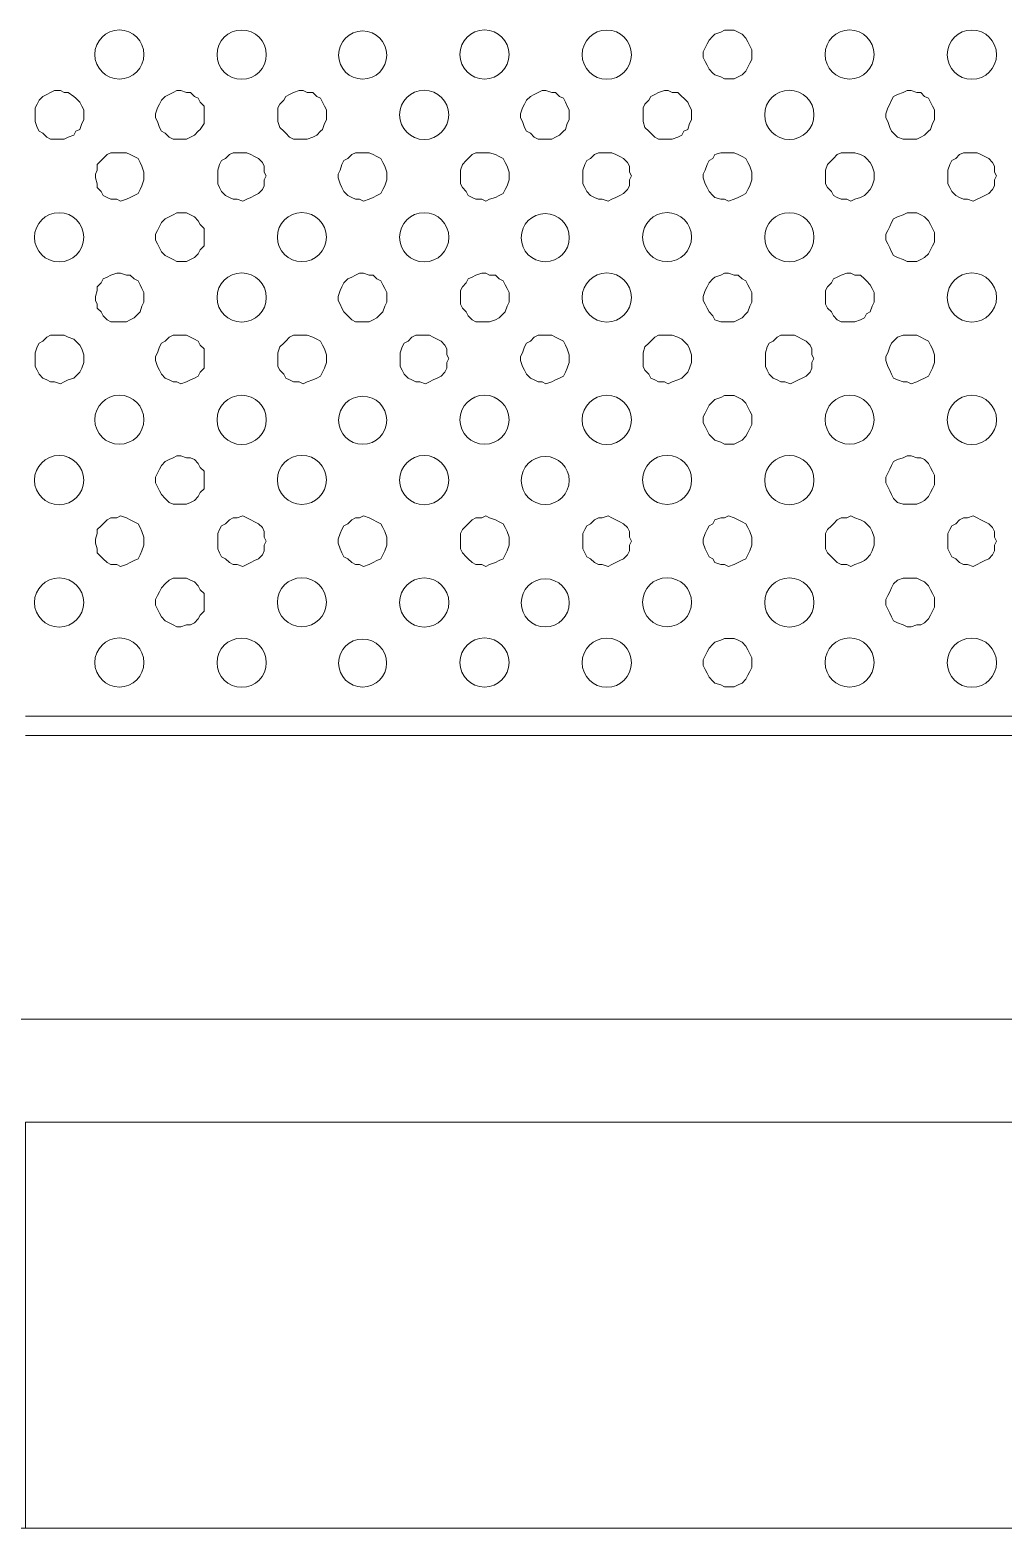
# Model space of a CAD drawing. Header units: inches. Extents: x 0.21 to 4.55, y 0.23 to 3.12.
# Drawn here: x 3.373 to 3.6129, y 0.8606 to 1.2298 of the extents above; entities that cross this region are included whole.
import ezdxf

# ---------------------------------------------------------------- set-up
doc = ezdxf.new("R2010")
doc.units = ezdxf.units.IN
doc.header["$MEASUREMENT"] = 0
doc.layers.add('PDF_0', color=7, linetype='Continuous')
doc.layers.add('PDF_PROYECCION 2', color=7, linetype='Continuous')

msp = doc.modelspace()

# ---------------------------------------------------------------- linework, layer by layer
at = {"layer": 'PDF_0', "lineweight": 5}
for points in [[(2.99218, 0.98601), (4.14082, 0.98601)], [(4.14082, 0.96063), (3.37187, 0.96063), (3.37187, 0.86056)], [(4.24999, 0.86056), (2.81407, 0.86056)]]:
    msp.add_lwpolyline(points, dxfattribs=at)
at = {"layer": 'PDF_PROYECCION 2', "lineweight": 5}
for points in [[(3.55094, 1.22397), (3.55094, 1.22493), (3.55046, 1.22589), (3.54998, 1.22685), (3.5495, 1.2278), (3.54855, 1.22876), (3.54759, 1.22924), (3.54663, 1.22972), (3.54519, 1.22972), (3.54424, 1.22972), (3.54328, 1.22924), (3.54184, 1.22876), (3.54136, 1.22828), (3.54041, 1.22732), (3.53993, 1.22637), (3.53945, 1.22541), (3.53897, 1.22445), (3.53897, 1.22301), (3.53945, 1.22206), (3.53993, 1.2211), (3.54041, 1.22014), (3.54136, 1.21918), (3.54184, 1.21871), (3.54328, 1.21823), (3.54424, 1.21775), (3.54519, 1.21775), (3.54663, 1.21775), (3.54759, 1.21823), (3.54855, 1.21871), (3.5495, 1.21966), (3.54998, 1.22062), (3.55046, 1.22158), (3.55094, 1.22254)], [(3.55094, 1.22397), (3.55094, 1.22493), (3.55046, 1.22589), (3.54998, 1.22685), (3.5495, 1.2278), (3.54855, 1.22876), (3.54759, 1.22924), (3.54663, 1.22972), (3.54519, 1.22972), (3.54424, 1.22972), (3.54328, 1.22924), (3.54184, 1.22876), (3.54136, 1.22828), (3.54041, 1.22732), (3.53993, 1.22637), (3.53945, 1.22541), (3.53897, 1.22445), (3.53897, 1.22301), (3.53945, 1.22206), (3.53993, 1.2211), (3.54041, 1.22014), (3.54136, 1.21918), (3.54184, 1.21871), (3.54328, 1.21823), (3.54424, 1.21775), (3.54519, 1.21775), (3.54663, 1.21775), (3.54759, 1.21823), (3.54855, 1.21871), (3.5495, 1.21966), (3.54998, 1.22062), (3.55046, 1.22158), (3.55094, 1.22254)], [(3.38623, 1.20865), (3.38623, 1.21009), (3.38575, 1.21104), (3.38528, 1.212), (3.38432, 1.21296), (3.38384, 1.21344), (3.3824, 1.2144), (3.38145, 1.2144), (3.38049, 1.21488), (3.37905, 1.21488), (3.37809, 1.2144), (3.37714, 1.21392), (3.37618, 1.21344), (3.37522, 1.21248), (3.37474, 1.21152), (3.37426, 1.21057), (3.37426, 1.20913), (3.37426, 1.20817), (3.37426, 1.20721), (3.37474, 1.20578), (3.37522, 1.20482), (3.37618, 1.20434), (3.37714, 1.20338), (3.37809, 1.20291), (3.37905, 1.20291), (3.38049, 1.20291), (3.38145, 1.20291), (3.3824, 1.20338), (3.38384, 1.20386), (3.38432, 1.20482), (3.38528, 1.2053), (3.38575, 1.20674), (3.38623, 1.20769)], [(3.41592, 1.20865), (3.41592, 1.21009), (3.41592, 1.21104), (3.41496, 1.212), (3.41448, 1.21296), (3.41352, 1.21344), (3.41257, 1.2144), (3.41161, 1.2144), (3.41017, 1.21488), (3.40922, 1.21488), (3.40826, 1.2144), (3.4073, 1.21392), (3.40634, 1.21344), (3.40539, 1.21248), (3.40491, 1.21152), (3.40443, 1.21057), (3.40395, 1.20913), (3.40395, 1.20817), (3.40443, 1.20721), (3.40491, 1.20578), (3.40539, 1.20482), (3.40634, 1.20434), (3.4073, 1.20338), (3.40826, 1.20291), (3.40922, 1.20291), (3.41017, 1.20291), (3.41161, 1.20291), (3.41257, 1.20338), (3.41352, 1.20386), (3.41448, 1.20482), (3.41496, 1.2053), (3.41592, 1.20674), (3.41592, 1.20769)], [(3.44608, 1.20865), (3.44608, 1.21009), (3.4456, 1.21104), (3.44513, 1.212), (3.44465, 1.21296), (3.44369, 1.21344), (3.44273, 1.2144), (3.4413, 1.2144), (3.44034, 1.21488), (3.43938, 1.21488), (3.43794, 1.2144), (3.43699, 1.21392), (3.43603, 1.21344), (3.43555, 1.21248), (3.43459, 1.21152), (3.43411, 1.21057), (3.43411, 1.20913), (3.43411, 1.20817), (3.43411, 1.20721), (3.43459, 1.20578), (3.43555, 1.20482), (3.43603, 1.20434), (3.43699, 1.20338), (3.43794, 1.20291), (3.43938, 1.20291), (3.44034, 1.20291), (3.4413, 1.20291), (3.44273, 1.20338), (3.44369, 1.20386), (3.44465, 1.20482), (3.44513, 1.2053), (3.4456, 1.20674), (3.44608, 1.20769)], [(3.50593, 1.20865), (3.50593, 1.21009), (3.50545, 1.21104), (3.50498, 1.212), (3.5045, 1.21296), (3.50354, 1.21344), (3.50258, 1.2144), (3.50162, 1.2144), (3.50019, 1.21488), (3.49923, 1.21488), (3.49827, 1.2144), (3.49731, 1.21392), (3.49636, 1.21344), (3.4954, 1.21248), (3.49492, 1.21152), (3.49444, 1.21057), (3.49396, 1.20913), (3.49396, 1.20817), (3.49444, 1.20721), (3.49492, 1.20578), (3.4954, 1.20482), (3.49636, 1.20434), (3.49731, 1.20338), (3.49827, 1.20291), (3.49923, 1.20291), (3.50019, 1.20291), (3.50162, 1.20291), (3.50258, 1.20338), (3.50354, 1.20386), (3.5045, 1.20482), (3.50498, 1.2053), (3.50545, 1.20674), (3.50593, 1.20769)], [(3.5361, 1.20865), (3.5361, 1.21009), (3.53562, 1.21104), (3.53514, 1.212), (3.53418, 1.21296), (3.5337, 1.21344), (3.53275, 1.2144), (3.53131, 1.2144), (3.53035, 1.21488), (3.52939, 1.21488), (3.52796, 1.2144), (3.527, 1.21392), (3.52604, 1.21344), (3.52556, 1.21248), (3.52461, 1.21152), (3.52413, 1.21057), (3.52413, 1.20913), (3.52413, 1.20817), (3.52413, 1.20721), (3.52461, 1.20578), (3.52556, 1.20482), (3.52604, 1.20434), (3.527, 1.20338), (3.52796, 1.20291), (3.52939, 1.20291), (3.53035, 1.20291), (3.53131, 1.20291), (3.53275, 1.20338), (3.5337, 1.20386), (3.53418, 1.20482), (3.53514, 1.2053), (3.53562, 1.20674), (3.5361, 1.20769)], [(3.59595, 1.20865), (3.59595, 1.21009), (3.59547, 1.21104), (3.59499, 1.212), (3.59451, 1.21296), (3.59355, 1.21344), (3.5926, 1.2144), (3.59164, 1.2144), (3.5902, 1.21488), (3.58924, 1.21488), (3.58829, 1.2144), (3.58685, 1.21392), (3.58589, 1.21344), (3.58541, 1.21248), (3.58494, 1.21152), (3.58446, 1.21057), (3.58398, 1.20913), (3.58398, 1.20817), (3.58446, 1.20721), (3.58494, 1.20578), (3.58541, 1.20482), (3.58589, 1.20434), (3.58685, 1.20338), (3.58829, 1.20291), (3.58924, 1.20291), (3.5902, 1.20291), (3.59164, 1.20291), (3.5926, 1.20338), (3.59355, 1.20386), (3.59451, 1.20482), (3.59499, 1.2053), (3.59547, 1.20674), (3.59595, 1.20769)], [(3.40108, 1.19381), (3.40108, 1.19477), (3.4006, 1.1962), (3.40012, 1.19716), (3.39964, 1.19812), (3.39868, 1.1986), (3.39772, 1.19907), (3.39677, 1.19955), (3.39533, 1.19955), (3.39437, 1.19955), (3.39294, 1.19955), (3.39198, 1.19907), (3.39102, 1.19812), (3.39054, 1.19764), (3.38958, 1.19668), (3.38958, 1.19524), (3.38911, 1.19429), (3.38911, 1.19333), (3.38958, 1.19189), (3.38958, 1.19094), (3.39054, 1.18998), (3.39102, 1.18902), (3.39198, 1.18854), (3.39294, 1.18806), (3.39437, 1.18806), (3.39533, 1.18758), (3.39677, 1.18806), (3.39772, 1.18854), (3.39868, 1.18902), (3.39964, 1.1895), (3.40012, 1.19046), (3.4006, 1.19141), (3.40108, 1.19285)], [(3.43124, 1.19381), (3.43076, 1.19477), (3.43076, 1.1962), (3.43028, 1.19716), (3.42933, 1.19812), (3.42837, 1.1986), (3.42741, 1.19907), (3.42645, 1.19955), (3.42549, 1.19955), (3.42406, 1.19955), (3.4231, 1.19955), (3.42214, 1.19907), (3.42119, 1.19812), (3.42023, 1.19764), (3.41975, 1.19668), (3.41927, 1.19524), (3.41927, 1.19429), (3.41927, 1.19333), (3.41927, 1.19189), (3.41975, 1.19094), (3.42023, 1.18998), (3.42119, 1.18902), (3.42214, 1.18854), (3.4231, 1.18806), (3.42406, 1.18806), (3.42549, 1.18758), (3.42645, 1.18806), (3.42741, 1.18854), (3.42837, 1.18902), (3.42933, 1.1895), (3.43028, 1.19046), (3.43076, 1.19141), (3.43076, 1.19285)], [(3.46093, 1.19381), (3.46093, 1.19477), (3.46045, 1.1962), (3.45997, 1.19716), (3.45949, 1.19812), (3.45853, 1.1986), (3.45757, 1.19907), (3.45662, 1.19955), (3.45518, 1.19955), (3.45422, 1.19955), (3.45327, 1.19955), (3.45231, 1.19907), (3.45135, 1.19812), (3.45039, 1.19764), (3.44991, 1.19668), (3.44943, 1.19524), (3.44896, 1.19429), (3.44896, 1.19333), (3.44943, 1.19189), (3.44991, 1.19094), (3.45039, 1.18998), (3.45135, 1.18902), (3.45231, 1.18854), (3.45327, 1.18806), (3.45422, 1.18806), (3.45518, 1.18758), (3.45662, 1.18806), (3.45757, 1.18854), (3.45853, 1.18902), (3.45949, 1.1895), (3.45997, 1.19046), (3.46045, 1.19141), (3.46093, 1.19285)], [(3.49109, 1.19381), (3.49109, 1.19477), (3.49061, 1.1962), (3.49013, 1.19716), (3.48965, 1.19812), (3.4887, 1.1986), (3.48774, 1.19907), (3.4863, 1.19955), (3.48534, 1.19955), (3.48439, 1.19955), (3.48295, 1.19955), (3.48199, 1.19907), (3.48104, 1.19812), (3.48056, 1.19764), (3.4796, 1.19668), (3.47912, 1.19524), (3.47912, 1.19429), (3.47912, 1.19333), (3.47912, 1.19189), (3.4796, 1.19094), (3.48056, 1.18998), (3.48104, 1.18902), (3.48199, 1.18854), (3.48295, 1.18806), (3.48439, 1.18806), (3.48534, 1.18758), (3.4863, 1.18806), (3.48774, 1.18854), (3.4887, 1.18902), (3.48965, 1.1895), (3.49013, 1.19046), (3.49061, 1.19141), (3.49109, 1.19285)], [(3.52125, 1.19381), (3.52078, 1.19477), (3.52078, 1.1962), (3.5203, 1.19716), (3.51934, 1.19812), (3.51838, 1.1986), (3.51742, 1.19907), (3.51647, 1.19955), (3.51551, 1.19955), (3.51407, 1.19955), (3.51312, 1.19955), (3.51216, 1.19907), (3.5112, 1.19812), (3.51024, 1.19764), (3.50976, 1.19668), (3.50928, 1.19524), (3.50928, 1.19429), (3.50928, 1.19333), (3.50928, 1.19189), (3.50976, 1.19094), (3.51024, 1.18998), (3.5112, 1.18902), (3.51216, 1.18854), (3.51312, 1.18806), (3.51407, 1.18806), (3.51551, 1.18758), (3.51647, 1.18806), (3.51742, 1.18854), (3.51838, 1.18902), (3.51934, 1.1895), (3.5203, 1.19046), (3.52078, 1.19141), (3.52078, 1.19285)], [(3.55094, 1.19381), (3.55094, 1.19477), (3.55046, 1.1962), (3.54998, 1.19716), (3.5495, 1.19812), (3.54855, 1.1986), (3.54759, 1.19907), (3.54663, 1.19955), (3.54519, 1.19955), (3.54424, 1.19955), (3.54328, 1.19955), (3.54184, 1.19907), (3.54136, 1.19812), (3.54041, 1.19764), (3.53993, 1.19668), (3.53945, 1.19524), (3.53897, 1.19429), (3.53897, 1.19333), (3.53945, 1.19189), (3.53993, 1.19094), (3.54041, 1.18998), (3.54136, 1.18902), (3.54184, 1.18854), (3.54328, 1.18806), (3.54424, 1.18806), (3.54519, 1.18758), (3.54663, 1.18806), (3.54759, 1.18854), (3.54855, 1.18902), (3.5495, 1.1895), (3.54998, 1.19046), (3.55046, 1.19141), (3.55094, 1.19285)], [(3.55094, 1.19381), (3.55094, 1.19477), (3.55046, 1.1962), (3.54998, 1.19716), (3.5495, 1.19812), (3.54855, 1.1986), (3.54759, 1.19907), (3.54663, 1.19955), (3.54519, 1.19955), (3.54424, 1.19955), (3.54328, 1.19955), (3.54184, 1.19907), (3.54136, 1.19812), (3.54041, 1.19764), (3.53993, 1.19668), (3.53945, 1.19524), (3.53897, 1.19429), (3.53897, 1.19333), (3.53945, 1.19189), (3.53993, 1.19094), (3.54041, 1.18998), (3.54136, 1.18902), (3.54184, 1.18854), (3.54328, 1.18806), (3.54424, 1.18806), (3.54519, 1.18758), (3.54663, 1.18806), (3.54759, 1.18854), (3.54855, 1.18902), (3.5495, 1.1895), (3.54998, 1.19046), (3.55046, 1.19141), (3.55094, 1.19285)], [(3.5811, 1.19381), (3.5811, 1.19477), (3.58063, 1.1962), (3.58015, 1.19716), (3.57919, 1.19812), (3.57871, 1.1986), (3.57775, 1.19907), (3.57632, 1.19955), (3.57536, 1.19955), (3.5744, 1.19955), (3.57297, 1.19955), (3.57201, 1.19907), (3.57105, 1.19812), (3.57057, 1.19764), (3.56961, 1.19668), (3.56913, 1.19524), (3.56913, 1.19429), (3.56913, 1.19333), (3.56913, 1.19189), (3.56961, 1.19094), (3.57057, 1.18998), (3.57105, 1.18902), (3.57201, 1.18854), (3.57297, 1.18806), (3.5744, 1.18806), (3.57536, 1.18758), (3.57632, 1.18806), (3.57775, 1.18854), (3.57871, 1.18902), (3.57919, 1.1895), (3.58015, 1.19046), (3.58063, 1.19141), (3.5811, 1.19285)], [(3.61127, 1.19381), (3.61079, 1.19477), (3.61079, 1.1962), (3.61031, 1.19716), (3.60935, 1.19812), (3.6084, 1.1986), (3.60744, 1.19907), (3.60648, 1.19955), (3.60552, 1.19955), (3.60409, 1.19955), (3.60313, 1.19955), (3.60217, 1.19907), (3.60121, 1.19812), (3.60026, 1.19764), (3.59978, 1.19668), (3.5993, 1.19524), (3.5993, 1.19429), (3.5993, 1.19333), (3.5993, 1.19189), (3.59978, 1.19094), (3.60026, 1.18998), (3.60121, 1.18902), (3.60217, 1.18854), (3.60313, 1.18806), (3.60409, 1.18806), (3.60552, 1.18758), (3.60648, 1.18806), (3.60744, 1.18854), (3.6084, 1.18902), (3.60935, 1.1895), (3.61031, 1.19046), (3.61079, 1.19141), (3.61079, 1.19285)], [(3.41592, 1.17897), (3.41592, 1.17992), (3.41592, 1.18088), (3.41496, 1.18184), (3.41448, 1.1828), (3.41352, 1.18375), (3.41257, 1.18423), (3.41161, 1.18471), (3.41017, 1.18471), (3.40922, 1.18471), (3.40826, 1.18423), (3.4073, 1.18375), (3.40634, 1.18327), (3.40539, 1.18232), (3.40491, 1.18136), (3.40443, 1.1804), (3.40395, 1.17944), (3.40395, 1.17801), (3.40443, 1.17705), (3.40491, 1.17609), (3.40539, 1.17513), (3.40634, 1.17418), (3.4073, 1.1737), (3.40826, 1.17322), (3.40922, 1.17274), (3.41017, 1.17274), (3.41161, 1.17274), (3.41257, 1.17322), (3.41352, 1.1737), (3.41448, 1.17466), (3.41496, 1.17561), (3.41592, 1.17657), (3.41592, 1.17753)], [(3.59595, 1.17897), (3.59595, 1.17992), (3.59547, 1.18088), (3.59499, 1.18184), (3.59451, 1.1828), (3.59355, 1.18375), (3.5926, 1.18423), (3.59164, 1.18471), (3.5902, 1.18471), (3.58924, 1.18471), (3.58829, 1.18423), (3.58685, 1.18375), (3.58589, 1.18327), (3.58541, 1.18232), (3.58494, 1.18136), (3.58446, 1.1804), (3.58398, 1.17944), (3.58398, 1.17801), (3.58446, 1.17705), (3.58494, 1.17609), (3.58541, 1.17513), (3.58589, 1.17418), (3.58685, 1.1737), (3.58829, 1.17322), (3.58924, 1.17274), (3.5902, 1.17274), (3.59164, 1.17274), (3.5926, 1.17322), (3.59355, 1.1737), (3.59451, 1.17466), (3.59499, 1.17561), (3.59547, 1.17657), (3.59595, 1.17753)], [(3.40108, 1.16364), (3.40108, 1.16508), (3.4006, 1.16604), (3.40012, 1.167), (3.39964, 1.16795), (3.39868, 1.16843), (3.39772, 1.16939), (3.39677, 1.16939), (3.39533, 1.16987), (3.39437, 1.16987), (3.39294, 1.16939), (3.39198, 1.16891), (3.39102, 1.16843), (3.39054, 1.16747), (3.38958, 1.16652), (3.38958, 1.16556), (3.38911, 1.16412), (3.38911, 1.16316), (3.38958, 1.16221), (3.38958, 1.16125), (3.39054, 1.16029), (3.39102, 1.15933), (3.39198, 1.15838), (3.39294, 1.1579), (3.39437, 1.1579), (3.39533, 1.1579), (3.39677, 1.1579), (3.39772, 1.15838), (3.39868, 1.15886), (3.39964, 1.15981), (3.40012, 1.16029), (3.4006, 1.16173), (3.40108, 1.16269)], [(3.46093, 1.16364), (3.46093, 1.16508), (3.46045, 1.16604), (3.45997, 1.167), (3.45949, 1.16795), (3.45853, 1.16843), (3.45757, 1.16939), (3.45662, 1.16939), (3.45518, 1.16987), (3.45422, 1.16987), (3.45327, 1.16939), (3.45231, 1.16891), (3.45135, 1.16843), (3.45039, 1.16747), (3.44991, 1.16652), (3.44943, 1.16556), (3.44896, 1.16412), (3.44896, 1.16316), (3.44943, 1.16221), (3.44991, 1.16125), (3.45039, 1.16029), (3.45135, 1.15933), (3.45231, 1.15838), (3.45327, 1.1579), (3.45422, 1.1579), (3.45518, 1.1579), (3.45662, 1.1579), (3.45757, 1.15838), (3.45853, 1.15886), (3.45949, 1.15981), (3.45997, 1.16029), (3.46045, 1.16173), (3.46093, 1.16269)], [(3.49109, 1.16364), (3.49109, 1.16508), (3.49061, 1.16604), (3.49013, 1.167), (3.48965, 1.16795), (3.4887, 1.16843), (3.48774, 1.16939), (3.4863, 1.16939), (3.48534, 1.16987), (3.48439, 1.16987), (3.48295, 1.16939), (3.48199, 1.16891), (3.48104, 1.16843), (3.48056, 1.16747), (3.4796, 1.16652), (3.47912, 1.16556), (3.47912, 1.16412), (3.47912, 1.16316), (3.47912, 1.16221), (3.4796, 1.16125), (3.48056, 1.16029), (3.48104, 1.15933), (3.48199, 1.15838), (3.48295, 1.1579), (3.48439, 1.1579), (3.48534, 1.1579), (3.4863, 1.1579), (3.48774, 1.15838), (3.4887, 1.15886), (3.48965, 1.15981), (3.49013, 1.16029), (3.49061, 1.16173), (3.49109, 1.16269)], [(3.55094, 1.16364), (3.55094, 1.16508), (3.55046, 1.16604), (3.54998, 1.167), (3.5495, 1.16795), (3.54855, 1.16843), (3.54759, 1.16939), (3.54663, 1.16939), (3.54519, 1.16987), (3.54424, 1.16987), (3.54328, 1.16939), (3.54184, 1.16891), (3.54136, 1.16843), (3.54041, 1.16747), (3.53993, 1.16652), (3.53945, 1.16556), (3.53897, 1.16412), (3.53897, 1.16316), (3.53945, 1.16221), (3.53993, 1.16125), (3.54041, 1.16029), (3.54136, 1.15933), (3.54184, 1.15838), (3.54328, 1.1579), (3.54424, 1.1579), (3.54519, 1.1579), (3.54663, 1.1579), (3.54759, 1.15838), (3.54855, 1.15886), (3.5495, 1.15981), (3.54998, 1.16029), (3.55046, 1.16173), (3.55094, 1.16269)], [(3.55094, 1.16364), (3.55094, 1.16508), (3.55046, 1.16604), (3.54998, 1.167), (3.5495, 1.16795), (3.54855, 1.16843), (3.54759, 1.16939), (3.54663, 1.16939), (3.54519, 1.16987), (3.54424, 1.16987), (3.54328, 1.16939), (3.54184, 1.16891), (3.54136, 1.16843), (3.54041, 1.16747), (3.53993, 1.16652), (3.53945, 1.16556), (3.53897, 1.16412), (3.53897, 1.16316), (3.53945, 1.16221), (3.53993, 1.16125), (3.54041, 1.16029), (3.54136, 1.15933), (3.54184, 1.15838), (3.54328, 1.1579), (3.54424, 1.1579), (3.54519, 1.1579), (3.54663, 1.1579), (3.54759, 1.15838), (3.54855, 1.15886), (3.5495, 1.15981), (3.54998, 1.16029), (3.55046, 1.16173), (3.55094, 1.16269)], [(3.5811, 1.16364), (3.5811, 1.16508), (3.58063, 1.16604), (3.58015, 1.167), (3.57919, 1.16795), (3.57871, 1.16843), (3.57775, 1.16939), (3.57632, 1.16939), (3.57536, 1.16987), (3.5744, 1.16987), (3.57297, 1.16939), (3.57201, 1.16891), (3.57105, 1.16843), (3.57057, 1.16747), (3.56961, 1.16652), (3.56913, 1.16556), (3.56913, 1.16412), (3.56913, 1.16316), (3.56913, 1.16221), (3.56961, 1.16125), (3.57057, 1.16029), (3.57105, 1.15933), (3.57201, 1.15838), (3.57297, 1.1579), (3.5744, 1.1579), (3.57536, 1.1579), (3.57632, 1.1579), (3.57775, 1.15838), (3.57871, 1.15886), (3.57919, 1.15981), (3.58015, 1.16029), (3.58063, 1.16173), (3.5811, 1.16269)], [(3.38623, 1.1488), (3.38623, 1.14976), (3.38575, 1.15119), (3.38528, 1.15215), (3.38432, 1.15311), (3.38384, 1.15359), (3.3824, 1.15407), (3.38145, 1.15455), (3.38049, 1.15455), (3.37905, 1.15455), (3.37809, 1.15455), (3.37714, 1.15407), (3.37618, 1.15311), (3.37522, 1.15263), (3.37474, 1.15167), (3.37426, 1.15024), (3.37426, 1.14928), (3.37426, 1.14832), (3.37426, 1.14689), (3.37474, 1.14593), (3.37522, 1.14497), (3.37618, 1.14401), (3.37714, 1.14353), (3.37809, 1.14306), (3.37905, 1.14306), (3.38049, 1.14258), (3.38145, 1.14306), (3.3824, 1.14353), (3.38384, 1.14401), (3.38432, 1.14449), (3.38528, 1.14545), (3.38575, 1.14641), (3.38623, 1.14784)], [(3.41592, 1.1488), (3.41592, 1.14976), (3.41592, 1.15119), (3.41496, 1.15215), (3.41448, 1.15311), (3.41352, 1.15359), (3.41257, 1.15407), (3.41161, 1.15455), (3.41017, 1.15455), (3.40922, 1.15455), (3.40826, 1.15455), (3.4073, 1.15407), (3.40634, 1.15311), (3.40539, 1.15263), (3.40491, 1.15167), (3.40443, 1.15024), (3.40395, 1.14928), (3.40395, 1.14832), (3.40443, 1.14689), (3.40491, 1.14593), (3.40539, 1.14497), (3.40634, 1.14401), (3.4073, 1.14353), (3.40826, 1.14306), (3.40922, 1.14306), (3.41017, 1.14258), (3.41161, 1.14306), (3.41257, 1.14353), (3.41352, 1.14401), (3.41448, 1.14449), (3.41496, 1.14545), (3.41592, 1.14641), (3.41592, 1.14784)], [(3.44608, 1.1488), (3.44608, 1.14976), (3.4456, 1.15119), (3.44513, 1.15215), (3.44465, 1.15311), (3.44369, 1.15359), (3.44273, 1.15407), (3.4413, 1.15455), (3.44034, 1.15455), (3.43938, 1.15455), (3.43794, 1.15455), (3.43699, 1.15407), (3.43603, 1.15311), (3.43555, 1.15263), (3.43459, 1.15167), (3.43411, 1.15024), (3.43411, 1.14928), (3.43411, 1.14832), (3.43411, 1.14689), (3.43459, 1.14593), (3.43555, 1.14497), (3.43603, 1.14401), (3.43699, 1.14353), (3.43794, 1.14306), (3.43938, 1.14306), (3.44034, 1.14258), (3.4413, 1.14306), (3.44273, 1.14353), (3.44369, 1.14401), (3.44465, 1.14449), (3.44513, 1.14545), (3.4456, 1.14641), (3.44608, 1.14784)], [(3.47625, 1.1488), (3.47577, 1.14976), (3.47577, 1.15119), (3.47529, 1.15215), (3.47433, 1.15311), (3.47337, 1.15359), (3.47242, 1.15407), (3.47146, 1.15455), (3.4705, 1.15455), (3.46907, 1.15455), (3.46811, 1.15455), (3.46715, 1.15407), (3.46619, 1.15311), (3.46524, 1.15263), (3.46476, 1.15167), (3.46428, 1.15024), (3.46428, 1.14928), (3.46428, 1.14832), (3.46428, 1.14689), (3.46476, 1.14593), (3.46524, 1.14497), (3.46619, 1.14401), (3.46715, 1.14353), (3.46811, 1.14306), (3.46907, 1.14306), (3.4705, 1.14258), (3.47146, 1.14306), (3.47242, 1.14353), (3.47337, 1.14401), (3.47433, 1.14449), (3.47529, 1.14545), (3.47577, 1.14641), (3.47577, 1.14784)], [(3.50593, 1.1488), (3.50593, 1.14976), (3.50545, 1.15119), (3.50498, 1.15215), (3.5045, 1.15311), (3.50354, 1.15359), (3.50258, 1.15407), (3.50162, 1.15455), (3.50019, 1.15455), (3.49923, 1.15455), (3.49827, 1.15455), (3.49731, 1.15407), (3.49636, 1.15311), (3.4954, 1.15263), (3.49492, 1.15167), (3.49444, 1.15024), (3.49396, 1.14928), (3.49396, 1.14832), (3.49444, 1.14689), (3.49492, 1.14593), (3.4954, 1.14497), (3.49636, 1.14401), (3.49731, 1.14353), (3.49827, 1.14306), (3.49923, 1.14306), (3.50019, 1.14258), (3.50162, 1.14306), (3.50258, 1.14353), (3.50354, 1.14401), (3.5045, 1.14449), (3.50498, 1.14545), (3.50545, 1.14641), (3.50593, 1.14784)], [(3.5361, 1.1488), (3.5361, 1.14976), (3.53562, 1.15119), (3.53514, 1.15215), (3.53418, 1.15311), (3.5337, 1.15359), (3.53275, 1.15407), (3.53131, 1.15455), (3.53035, 1.15455), (3.52939, 1.15455), (3.52796, 1.15455), (3.527, 1.15407), (3.52604, 1.15311), (3.52556, 1.15263), (3.52461, 1.15167), (3.52413, 1.15024), (3.52413, 1.14928), (3.52413, 1.14832), (3.52413, 1.14689), (3.52461, 1.14593), (3.52556, 1.14497), (3.52604, 1.14401), (3.527, 1.14353), (3.52796, 1.14306), (3.52939, 1.14306), (3.53035, 1.14258), (3.53131, 1.14306), (3.53275, 1.14353), (3.5337, 1.14401), (3.53418, 1.14449), (3.53514, 1.14545), (3.53562, 1.14641), (3.5361, 1.14784)], [(3.56626, 1.1488), (3.56578, 1.14976), (3.56578, 1.15119), (3.5653, 1.15215), (3.56435, 1.15311), (3.56339, 1.15359), (3.56243, 1.15407), (3.56147, 1.15455), (3.56052, 1.15455), (3.55908, 1.15455), (3.55812, 1.15455), (3.55716, 1.15407), (3.55621, 1.15311), (3.55525, 1.15263), (3.55477, 1.15167), (3.55429, 1.15024), (3.55429, 1.14928), (3.55429, 1.14832), (3.55429, 1.14689), (3.55477, 1.14593), (3.55525, 1.14497), (3.55621, 1.14401), (3.55716, 1.14353), (3.55812, 1.14306), (3.55908, 1.14306), (3.56052, 1.14258), (3.56147, 1.14306), (3.56243, 1.14353), (3.56339, 1.14401), (3.56435, 1.14449), (3.5653, 1.14545), (3.56578, 1.14641), (3.56578, 1.14784)], [(3.59595, 1.1488), (3.59595, 1.14976), (3.59547, 1.15119), (3.59499, 1.15215), (3.59451, 1.15311), (3.59355, 1.15359), (3.5926, 1.15407), (3.59164, 1.15455), (3.5902, 1.15455), (3.58924, 1.15455), (3.58829, 1.15455), (3.58685, 1.15407), (3.58589, 1.15311), (3.58541, 1.15263), (3.58494, 1.15167), (3.58446, 1.15024), (3.58398, 1.14928), (3.58398, 1.14832), (3.58446, 1.14689), (3.58494, 1.14593), (3.58541, 1.14497), (3.58589, 1.14401), (3.58685, 1.14353), (3.58829, 1.14306), (3.58924, 1.14306), (3.5902, 1.14258), (3.59164, 1.14306), (3.5926, 1.14353), (3.59355, 1.14401), (3.59451, 1.14449), (3.59499, 1.14545), (3.59547, 1.14641), (3.59595, 1.14784)], [(3.55094, 1.13396), (3.55094, 1.13492), (3.55046, 1.13587), (3.54998, 1.13683), (3.5495, 1.13779), (3.54855, 1.13875), (3.54759, 1.13922), (3.54663, 1.1397), (3.54519, 1.1397), (3.54424, 1.1397), (3.54328, 1.13922), (3.54184, 1.13875), (3.54136, 1.13827), (3.54041, 1.13731), (3.53993, 1.13635), (3.53945, 1.13539), (3.53897, 1.13444), (3.53897, 1.133), (3.53945, 1.13204), (3.53993, 1.13109), (3.54041, 1.13013), (3.54136, 1.12917), (3.54184, 1.12869), (3.54328, 1.12821), (3.54424, 1.12773), (3.54519, 1.12773), (3.54663, 1.12773), (3.54759, 1.12821), (3.54855, 1.12869), (3.5495, 1.12965), (3.54998, 1.13061), (3.55046, 1.13156), (3.55094, 1.13252)], [(3.55094, 1.13396), (3.55094, 1.13492), (3.55046, 1.13587), (3.54998, 1.13683), (3.5495, 1.13779), (3.54855, 1.13875), (3.54759, 1.13922), (3.54663, 1.1397), (3.54519, 1.1397), (3.54424, 1.1397), (3.54328, 1.13922), (3.54184, 1.13875), (3.54136, 1.13827), (3.54041, 1.13731), (3.53993, 1.13635), (3.53945, 1.13539), (3.53897, 1.13444), (3.53897, 1.133), (3.53945, 1.13204), (3.53993, 1.13109), (3.54041, 1.13013), (3.54136, 1.12917), (3.54184, 1.12869), (3.54328, 1.12821), (3.54424, 1.12773), (3.54519, 1.12773), (3.54663, 1.12773), (3.54759, 1.12821), (3.54855, 1.12869), (3.5495, 1.12965), (3.54998, 1.13061), (3.55046, 1.13156), (3.55094, 1.13252)], [(3.41592, 1.11864), (3.41592, 1.12007), (3.41592, 1.12103), (3.41496, 1.12199), (3.41448, 1.12295), (3.41352, 1.1239), (3.41257, 1.12438), (3.41161, 1.12438), (3.41017, 1.12486), (3.40922, 1.12486), (3.40826, 1.12438), (3.4073, 1.1239), (3.40634, 1.12342), (3.40539, 1.12247), (3.40491, 1.12151), (3.40443, 1.12055), (3.40395, 1.11959), (3.40395, 1.11816), (3.40443, 1.1172), (3.40491, 1.11624), (3.40539, 1.11528), (3.40634, 1.11433), (3.4073, 1.11337), (3.40826, 1.11289), (3.40922, 1.11289), (3.41017, 1.11289), (3.41161, 1.11289), (3.41257, 1.11337), (3.41352, 1.11385), (3.41448, 1.11481), (3.41496, 1.11576), (3.41592, 1.11672), (3.41592, 1.11768)], [(3.59595, 1.11864), (3.59595, 1.12007), (3.59547, 1.12103), (3.59499, 1.12199), (3.59451, 1.12295), (3.59355, 1.1239), (3.5926, 1.12438), (3.59164, 1.12438), (3.5902, 1.12486), (3.58924, 1.12486), (3.58829, 1.12438), (3.58685, 1.1239), (3.58589, 1.12342), (3.58541, 1.12247), (3.58494, 1.12151), (3.58446, 1.12055), (3.58398, 1.11959), (3.58398, 1.11816), (3.58446, 1.1172), (3.58494, 1.11624), (3.58541, 1.11528), (3.58589, 1.11433), (3.58685, 1.11337), (3.58829, 1.11289), (3.58924, 1.11289), (3.5902, 1.11289), (3.59164, 1.11289), (3.5926, 1.11337), (3.59355, 1.11385), (3.59451, 1.11481), (3.59499, 1.11576), (3.59547, 1.11672), (3.59595, 1.11768)], [(3.40108, 1.10379), (3.40108, 1.10475), (3.4006, 1.10619), (3.40012, 1.10715), (3.39964, 1.1081), (3.39868, 1.10858), (3.39772, 1.10906), (3.39677, 1.10954), (3.39533, 1.11002), (3.39437, 1.10954), (3.39294, 1.10954), (3.39198, 1.10906), (3.39102, 1.1081), (3.39054, 1.10762), (3.38958, 1.10667), (3.38958, 1.10571), (3.38911, 1.10427), (3.38911, 1.10331), (3.38958, 1.10188), (3.38958, 1.10092), (3.39054, 1.09996), (3.39102, 1.09948), (3.39198, 1.09853), (3.39294, 1.09805), (3.39437, 1.09805), (3.39533, 1.09757), (3.39677, 1.09805), (3.39772, 1.09853), (3.39868, 1.09901), (3.39964, 1.09948), (3.40012, 1.10044), (3.4006, 1.1014), (3.40108, 1.10284)], [(3.43124, 1.10379), (3.43076, 1.10475), (3.43076, 1.10619), (3.43028, 1.10715), (3.42933, 1.1081), (3.42837, 1.10858), (3.42741, 1.10906), (3.42645, 1.10954), (3.42549, 1.11002), (3.42406, 1.10954), (3.4231, 1.10954), (3.42214, 1.10906), (3.42119, 1.1081), (3.42023, 1.10762), (3.41975, 1.10667), (3.41927, 1.10571), (3.41927, 1.10427), (3.41927, 1.10331), (3.41927, 1.10188), (3.41975, 1.10092), (3.42023, 1.09996), (3.42119, 1.09948), (3.42214, 1.09853), (3.4231, 1.09805), (3.42406, 1.09805), (3.42549, 1.09757), (3.42645, 1.09805), (3.42741, 1.09853), (3.42837, 1.09901), (3.42933, 1.09948), (3.43028, 1.10044), (3.43076, 1.1014), (3.43076, 1.10284)], [(3.46093, 1.10379), (3.46093, 1.10475), (3.46045, 1.10619), (3.45997, 1.10715), (3.45949, 1.1081), (3.45853, 1.10858), (3.45757, 1.10906), (3.45662, 1.10954), (3.45518, 1.11002), (3.45422, 1.10954), (3.45327, 1.10954), (3.45231, 1.10906), (3.45135, 1.1081), (3.45039, 1.10762), (3.44991, 1.10667), (3.44943, 1.10571), (3.44896, 1.10427), (3.44896, 1.10331), (3.44943, 1.10188), (3.44991, 1.10092), (3.45039, 1.09996), (3.45135, 1.09948), (3.45231, 1.09853), (3.45327, 1.09805), (3.45422, 1.09805), (3.45518, 1.09757), (3.45662, 1.09805), (3.45757, 1.09853), (3.45853, 1.09901), (3.45949, 1.09948), (3.45997, 1.10044), (3.46045, 1.1014), (3.46093, 1.10284)], [(3.49109, 1.10379), (3.49109, 1.10475), (3.49061, 1.10619), (3.49013, 1.10715), (3.48965, 1.1081), (3.4887, 1.10858), (3.48774, 1.10906), (3.4863, 1.10954), (3.48534, 1.11002), (3.48439, 1.10954), (3.48295, 1.10954), (3.48199, 1.10906), (3.48104, 1.1081), (3.48056, 1.10762), (3.4796, 1.10667), (3.47912, 1.10571), (3.47912, 1.10427), (3.47912, 1.10331), (3.47912, 1.10188), (3.4796, 1.10092), (3.48056, 1.09996), (3.48104, 1.09948), (3.48199, 1.09853), (3.48295, 1.09805), (3.48439, 1.09805), (3.48534, 1.09757), (3.4863, 1.09805), (3.48774, 1.09853), (3.4887, 1.09901), (3.48965, 1.09948), (3.49013, 1.10044), (3.49061, 1.1014), (3.49109, 1.10284)], [(3.52125, 1.10379), (3.52078, 1.10475), (3.52078, 1.10619), (3.5203, 1.10715), (3.51934, 1.1081), (3.51838, 1.10858), (3.51742, 1.10906), (3.51647, 1.10954), (3.51551, 1.11002), (3.51407, 1.10954), (3.51312, 1.10954), (3.51216, 1.10906), (3.5112, 1.1081), (3.51024, 1.10762), (3.50976, 1.10667), (3.50928, 1.10571), (3.50928, 1.10427), (3.50928, 1.10331), (3.50928, 1.10188), (3.50976, 1.10092), (3.51024, 1.09996), (3.5112, 1.09948), (3.51216, 1.09853), (3.51312, 1.09805), (3.51407, 1.09805), (3.51551, 1.09757), (3.51647, 1.09805), (3.51742, 1.09853), (3.51838, 1.09901), (3.51934, 1.09948), (3.5203, 1.10044), (3.52078, 1.1014), (3.52078, 1.10284)], [(3.55094, 1.10379), (3.55094, 1.10475), (3.55046, 1.10619), (3.54998, 1.10715), (3.5495, 1.1081), (3.54855, 1.10858), (3.54759, 1.10906), (3.54663, 1.10954), (3.54519, 1.11002), (3.54424, 1.10954), (3.54328, 1.10954), (3.54184, 1.10906), (3.54136, 1.1081), (3.54041, 1.10762), (3.53993, 1.10667), (3.53945, 1.10571), (3.53897, 1.10427), (3.53897, 1.10331), (3.53945, 1.10188), (3.53993, 1.10092), (3.54041, 1.09996), (3.54136, 1.09948), (3.54184, 1.09853), (3.54328, 1.09805), (3.54424, 1.09805), (3.54519, 1.09757), (3.54663, 1.09805), (3.54759, 1.09853), (3.54855, 1.09901), (3.5495, 1.09948), (3.54998, 1.10044), (3.55046, 1.1014), (3.55094, 1.10284)], [(3.55094, 1.10379), (3.55094, 1.10475), (3.55046, 1.10619), (3.54998, 1.10715), (3.5495, 1.1081), (3.54855, 1.10858), (3.54759, 1.10906), (3.54663, 1.10954), (3.54519, 1.11002), (3.54424, 1.10954), (3.54328, 1.10954), (3.54184, 1.10906), (3.54136, 1.1081), (3.54041, 1.10762), (3.53993, 1.10667), (3.53945, 1.10571), (3.53897, 1.10427), (3.53897, 1.10331), (3.53945, 1.10188), (3.53993, 1.10092), (3.54041, 1.09996), (3.54136, 1.09948), (3.54184, 1.09853), (3.54328, 1.09805), (3.54424, 1.09805), (3.54519, 1.09757), (3.54663, 1.09805), (3.54759, 1.09853), (3.54855, 1.09901), (3.5495, 1.09948), (3.54998, 1.10044), (3.55046, 1.1014), (3.55094, 1.10284)], [(3.5811, 1.10379), (3.5811, 1.10475), (3.58063, 1.10619), (3.58015, 1.10715), (3.57919, 1.1081), (3.57871, 1.10858), (3.57775, 1.10906), (3.57632, 1.10954), (3.57536, 1.11002), (3.5744, 1.10954), (3.57297, 1.10954), (3.57201, 1.10906), (3.57105, 1.1081), (3.57057, 1.10762), (3.56961, 1.10667), (3.56913, 1.10571), (3.56913, 1.10427), (3.56913, 1.10331), (3.56913, 1.10188), (3.56961, 1.10092), (3.57057, 1.09996), (3.57105, 1.09948), (3.57201, 1.09853), (3.57297, 1.09805), (3.5744, 1.09805), (3.57536, 1.09757), (3.57632, 1.09805), (3.57775, 1.09853), (3.57871, 1.09901), (3.57919, 1.09948), (3.58015, 1.10044), (3.58063, 1.1014), (3.5811, 1.10284)], [(3.61127, 1.10379), (3.61079, 1.10475), (3.61079, 1.10619), (3.61031, 1.10715), (3.60935, 1.1081), (3.6084, 1.10858), (3.60744, 1.10906), (3.60648, 1.10954), (3.60552, 1.11002), (3.60409, 1.10954), (3.60313, 1.10954), (3.60217, 1.10906), (3.60121, 1.1081), (3.60026, 1.10762), (3.59978, 1.10667), (3.5993, 1.10571), (3.5993, 1.10427), (3.5993, 1.10331), (3.5993, 1.10188), (3.59978, 1.10092), (3.60026, 1.09996), (3.60121, 1.09948), (3.60217, 1.09853), (3.60313, 1.09805), (3.60409, 1.09805), (3.60552, 1.09757), (3.60648, 1.09805), (3.60744, 1.09853), (3.6084, 1.09901), (3.60935, 1.09948), (3.61031, 1.10044), (3.61079, 1.1014), (3.61079, 1.10284)], [(3.41592, 1.08895), (3.41592, 1.08991), (3.41592, 1.09087), (3.41496, 1.09182), (3.41448, 1.09278), (3.41352, 1.09374), (3.41257, 1.09422), (3.41161, 1.0947), (3.41017, 1.0947), (3.40922, 1.0947), (3.40826, 1.0947), (3.4073, 1.09422), (3.40634, 1.09326), (3.40539, 1.0923), (3.40491, 1.09134), (3.40443, 1.09039), (3.40395, 1.08943), (3.40395, 1.08799), (3.40443, 1.08704), (3.40491, 1.08608), (3.40539, 1.08512), (3.40634, 1.08416), (3.4073, 1.08368), (3.40826, 1.08321), (3.40922, 1.08273), (3.41017, 1.08273), (3.41161, 1.08321), (3.41257, 1.08321), (3.41352, 1.08368), (3.41448, 1.08464), (3.41496, 1.0856), (3.41592, 1.08656), (3.41592, 1.08751)], [(3.59595, 1.08895), (3.59595, 1.08991), (3.59547, 1.09087), (3.59499, 1.09182), (3.59451, 1.09278), (3.59355, 1.09374), (3.5926, 1.09422), (3.59164, 1.0947), (3.5902, 1.0947), (3.58924, 1.0947), (3.58829, 1.0947), (3.58685, 1.09422), (3.58589, 1.09326), (3.58541, 1.0923), (3.58494, 1.09134), (3.58446, 1.09039), (3.58398, 1.08943), (3.58398, 1.08799), (3.58446, 1.08704), (3.58494, 1.08608), (3.58541, 1.08512), (3.58589, 1.08416), (3.58685, 1.08368), (3.58829, 1.08321), (3.58924, 1.08273), (3.5902, 1.08273), (3.59164, 1.08321), (3.5926, 1.08321), (3.59355, 1.08368), (3.59451, 1.08464), (3.59499, 1.0856), (3.59547, 1.08656), (3.59595, 1.08751)], [(3.55094, 1.07363), (3.55094, 1.07507), (3.55046, 1.07602), (3.54998, 1.07698), (3.5495, 1.07794), (3.54855, 1.0789), (3.54759, 1.07937), (3.54663, 1.07985), (3.54519, 1.07985), (3.54424, 1.07985), (3.54328, 1.07937), (3.54184, 1.0789), (3.54136, 1.07842), (3.54041, 1.07746), (3.53993, 1.0765), (3.53945, 1.07554), (3.53897, 1.07459), (3.53897, 1.07315), (3.53945, 1.07219), (3.53993, 1.07124), (3.54041, 1.07028), (3.54136, 1.06932), (3.54184, 1.06884), (3.54328, 1.06836), (3.54424, 1.06788), (3.54519, 1.06788), (3.54663, 1.06788), (3.54759, 1.06836), (3.54855, 1.06884), (3.5495, 1.0698), (3.54998, 1.07076), (3.55046, 1.07171), (3.55094, 1.07267)], [(3.55094, 1.07363), (3.55094, 1.07507), (3.55046, 1.07602), (3.54998, 1.07698), (3.5495, 1.07794), (3.54855, 1.0789), (3.54759, 1.07937), (3.54663, 1.07985), (3.54519, 1.07985), (3.54424, 1.07985), (3.54328, 1.07937), (3.54184, 1.0789), (3.54136, 1.07842), (3.54041, 1.07746), (3.53993, 1.0765), (3.53945, 1.07554), (3.53897, 1.07459), (3.53897, 1.07315), (3.53945, 1.07219), (3.53993, 1.07124), (3.54041, 1.07028), (3.54136, 1.06932), (3.54184, 1.06884), (3.54328, 1.06836), (3.54424, 1.06788), (3.54519, 1.06788), (3.54663, 1.06788), (3.54759, 1.06836), (3.54855, 1.06884), (3.5495, 1.0698), (3.54998, 1.07076), (3.55046, 1.07171), (3.55094, 1.07267)]]:
    msp.add_lwpolyline(points, close=True, dxfattribs=at)
for points in [[(3.37187, 1.0607), (4.14082, 1.0607)], [(3.37187, 1.05591), (4.14082, 1.05591)]]:
    msp.add_lwpolyline(points, dxfattribs=at)
for centre, radius in [((3.39503, 1.22376), 0.00605), ((3.42518, 1.22371), 0.00607), ((3.48505, 1.22376), 0.00605), ((3.51519, 1.22371), 0.00607), ((3.57506, 1.22376), 0.00605), ((3.60521, 1.22371), 0.00607), ((3.45501, 1.22362), 0.00593), ((3.47018, 1.20887), 0.00607), ((3.5602, 1.20887), 0.00607), ((3.38017, 1.1787), 0.00607), ((3.44004, 1.17875), 0.00605), ((3.47019, 1.1787), 0.00607), ((3.50002, 1.17861), 0.00593), ((3.53005, 1.17875), 0.00605), ((3.5602, 1.1787), 0.00607), ((3.42518, 1.16386), 0.00607), ((3.51519, 1.16386), 0.00607), ((3.60521, 1.16386), 0.00607), ((3.39503, 1.13374), 0.00605), ((3.42518, 1.1337), 0.00607), ((3.45501, 1.13361), 0.00593), ((3.48505, 1.13374), 0.00605), ((3.51519, 1.1337), 0.00607), ((3.57506, 1.13374), 0.00605), ((3.60521, 1.1337), 0.00607), ((3.38017, 1.11885), 0.00607), ((3.44004, 1.1189), 0.00605), ((3.47018, 1.11885), 0.00607), ((3.50001, 1.11876), 0.00592), ((3.53006, 1.1189), 0.00605), ((3.5602, 1.11885), 0.00607), ((3.38017, 1.08869), 0.00607), ((3.44004, 1.08874), 0.00605), ((3.47019, 1.08869), 0.00607), ((3.50002, 1.0886), 0.00593), ((3.53005, 1.08874), 0.00605), ((3.5602, 1.08869), 0.00607), ((3.39503, 1.07389), 0.00605), ((3.42518, 1.07385), 0.00607), ((3.455, 1.07376), 0.00592), ((3.48505, 1.07389), 0.00605), ((3.51519, 1.07385), 0.00607), ((3.57506, 1.07389), 0.00605), ((3.60521, 1.07385), 0.00607)]:
    msp.add_circle(centre, radius, dxfattribs=at)

doc.saveas('drawing.dxf')
